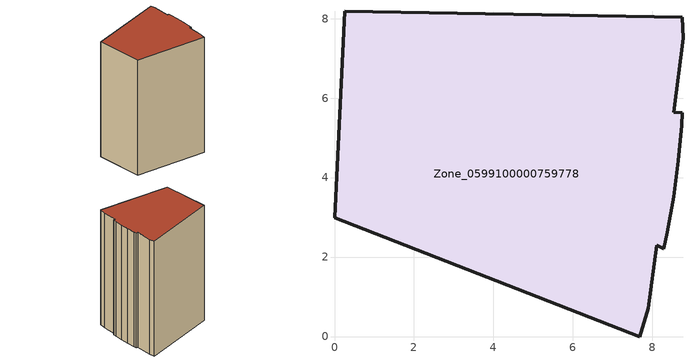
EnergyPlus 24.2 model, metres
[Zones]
Zone_0599100000759778
 floor ground (C_G): 7.68,0 0,2.99 0.26,8.18 8.75,8.04 8.77,7.51 8.53,5.64 8.75,5.63 8.74,5.32 8.65,4.42 8.54,3.52 8.38,2.63 8.29,2.21 8.1,2.29 7.9,0.71 z0
 wall outside (C_F): 0,2.99 7.68,0 7.9,0.71 8.1,2.29 8.29,2.21 8.38,2.63 8.54,3.52 8.65,4.42 8.74,5.32 8.75,5.63 8.53,5.64 8.77,7.51 8.75,8.04 0.26,8.18 0,2.99 z0:15.05
 roof outside (C_R): 8.74,5.32 8.75,5.63 8.53,5.64 8.77,7.51 8.75,8.04 0.26,8.18 0,2.99 7.68,0 7.9,0.71 8.1,2.29 8.29,2.21 8.38,2.63 8.54,3.52 8.65,4.42 z15.05
[BUILDING]
Pand.0599100000759778: North Axis=0; Terrain=City; Loads Convergence Tolerance Value=0.04; Temperature Convergence Tolerance Value=0.4; Solar Distribution=FullExterior; Maximum Number of Warmup Days=25; Minimum Number of Warmup Days=1
[Site:Location]
Rotterdam.The.Hague.AP_ZH_NLD Design_Conditions: Latitude=51.96; Longitude=4.45; Time Zone=1; Elevation=-4.5
[SITE:GROUNDTEMPERATURE:BUILDINGSURFACE]
18, 18, 18, 18, 18, 18, 18, 18, 18, 18, 18, 18
[MATERIAL] Thermal Absorptance=0.9; Solar Absorptance=0.7; Visible Absorptance=0.7
Name | Roughness | Thickness | Conductivity | Density | Specific Heat
G.TI.1946 | MediumSmooth | 0.15 | 1 | 540 | 1210
F.TI.1946 | Rough | 0.3 | 0.857143 | 1920 | 840
R.TI.1946 | MediumRough | 0.2 | 0.1 | 1500 | 1000
[CONSTRUCTION]
C_G: G.TI.1946
C_F: F.TI.1946
C_R: R.TI.1946
[ZONE]
Zone_0599100000759778: Type=1; Multiplier=1; Ceiling Height=Autocalculate; Volume=Autocalculate; Floor Area=autocalculate; Part of Total Floor Area=Yes
[ZONEINFILTRATION:DESIGNFLOWRATE]
Infil_Zone_0599100000759778: Zone or ZoneList or Space or SpaceList=Zone_0599100000759778; Schedule=AlwaysOn; Design Flow Rate Calculation Method=Flow/Area; Flow Rate per Floor Area=0.003; Constant Term Coefficient=1; Temperature Term Coefficient=0; Velocity Term Coefficient=0; Velocity Squared Term Coefficient=0
[HVACTEMPLATE:ZONE:IDEALLOADSAIRSYSTEM]
Zone_0599100000759778: Maximum Heating Supply Air Temperature=50; Minimum Cooling Supply Air Temperature=13; Maximum Heating Supply Air Humidity Ratio=0.0156; Minimum Cooling Supply Air Humidity Ratio=0.0077; Heating Limit=NoLimit; Cooling Limit=NoLimit; Dehumidification Control Type=ConstantSensibleHeatRatio; Cooling Sensible Heat Ratio=0.7; Dehumidification Setpoint=60; Humidification Control Type=None; Humidification Setpoint=30; Outdoor Air Method=None; Outdoor Air Flow Rate per Person=0.00944; Outdoor Air Flow Rate per Zone Floor Area=0; Outdoor Air Flow Rate per Zone=0; Demand Controlled Ventilation Type=None; Outdoor Air Economizer Type=NoEconomizer; Heat Recovery Type=None; Sensible Heat Recovery Effectiveness=0.7; Latent Heat Recovery Effectiveness=0.65
[ZONECONTROL:THERMOSTAT]
ThermostatControl_Zone_0599100000759778: Zone or ZoneList=Zone_0599100000759778; Control Type Schedule=DualSetpointControlType; Control 1=Thermostat_Zone_0599100000759778; Temperature Difference Between Cutout And Setpoint=0
[THERMOSTATSETPOINT:DUALSETPOINT]
Thermostat_Zone_0599100000759778: Heating Setpoint Temperature Schedule=HeatingSetpoint_Zone_0599100000759778; Cooling Setpoint Temperature Schedule=CoolingSetpoint_Zone_0599100000759778
[SCHEDULE:COMPACT]
HeatingSetpoint_Zone_0599100000759778: Through: 12/31, For: AllDays, Until: 24:00, 21
CoolingSetpoint_Zone_0599100000759778: Through: 12/31, For: AllDays, Until: 24:00, 24
DualSetpointControlType: Through: 12/31, For: AllDays, Until: 24:00, 4
AlwaysOn: Through: 12/31, For: AllDays, Until: 24:00, 1
